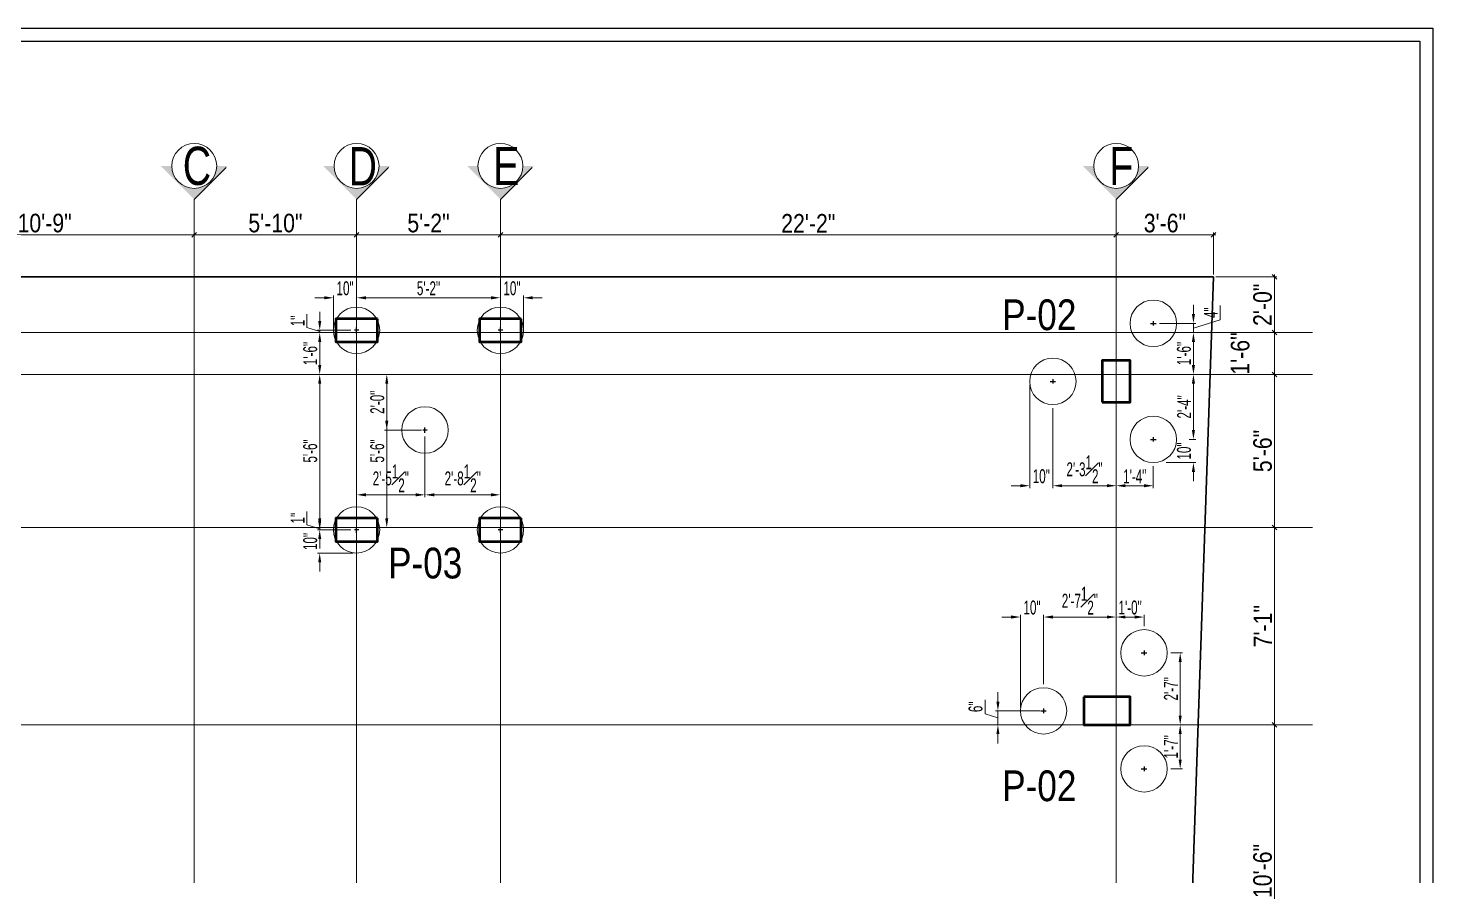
# Model space of a CAD drawing. Extents: x 52891 to 66536, y -48165 to -44533.
# Drawn here: x 59006 to 59611, y -45570 to -45204 of the extents above; entities that cross this region are included whole.
import ezdxf

# ---------------------------------------------------------------- set-up
doc = ezdxf.new("R2010")
doc.units = 0
doc.header["$MEASUREMENT"] = 0
doc.header["$PDMODE"] = 3
doc.layers.get('DEFPOINTS').update_dxf_attribs({"lineweight": 13})
for name, color, linetype, lineweight in [('1-PILE', 173, 'Continuous', 20), ('1-TEXT', 212, 'Continuous', 25), ('COLUMN-1', 1, 'Continuous', 50), ('DIMEN', 8, 'Continuous', 13), ('line', 7, 'Continuous', 15), ('TEXT', 7, 'Continuous', 13), ('TREE', 84, 'Continuous', 13), ('WALL', 7, 'Continuous', 30)]:
    doc.layers.add(name, color=color, linetype=linetype, lineweight=lineweight)
doc.layers.add('Layer1', color=174, linetype='Continuous')
doc.styles.add('Dimtext', font='ARIALN.TTF')
doc.styles.add('NEW', font='swissck.ttf')
doc.styles.add('ROMAN_SIMPLEX', font='swisscl.ttf')
doc.styles.get("Standard").update_dxf_attribs({"font": 'arial.ttf', "width": 0.6, "height": 6})
doc.dimstyles.new('1-4', dxfattribs={"dimtxt": 6, "dimasz": 4, "dimexe": 1, "dimexo": 1.5, "dimgap": 1, "dimtad": 1, "dimdec": 1, "dimzin": 3, "dimdsep": 46, "dimlunit": 4, "dimtxsty": 'Standard', "dimcen": 0.09, "dimdle": 4, "dimclrd": 252, "dimclre": 252, "dimclrt": 7, "dimadec": 0, "dimazin": 0, "dimtfac": 1, "dimtdec": 1, "dimtofl": 0, "dimtmove": 1, "dimatfit": 3, "dimfxl": 2, "dimfrac": 1, "dimtolj": 1, "dimtzin": 0, "dimlwd": 9, "dimlwe": 9, "dimarcsym": 0})
doc.dimstyles.new('Dim4', dxfattribs={"dimtxt": 8, "dimasz": 2, "dimexe": 1, "dimexo": 1, "dimgap": 1, "dimtad": 1, "dimdec": 0, "dimzin": 3, "dimdsep": 46, "dimlunit": 4, "dimtxsty": 'Dimtext', "dimblk": 'OBLIQUE', "dimcen": 2, "dimdle": 1, "dimclrd": 256, "dimclre": 256, "dimclrt": 3, "dimadec": 0, "dimazin": 1, "dimtm": 1e-09, "dimtfac": 1, "dimtdec": 0, "dimtofl": 0, "dimtmove": 2, "dimatfit": 3, "dimldrblk": 'OBLIQUE', "dimfxl": 6, "dimfrac": 2, "dimtolj": 1, "dimtzin": 0, "dimlwd": -1, "dimlwe": -1, "dimarcsym": 0})

# ---------------------------------------------------------------- blocks, each defined once
blk = doc.blocks.new('_Oblique')
at = {"layer": 'WALL', "color": 0, "lineweight": -2}
blk.add_line((-0.5, -0.5), (0.5, 0.5), dxfattribs=at)
blk = doc.blocks.new('*D1320')
at = {"layer": 'DEFPOINTS', "color": 0}
for p in [(59077.22, -45293.32), (58948.22, -45311.42), (59077.22, -45311.42)]:
    blk.add_point(p, dxfattribs=at)
at = {"layer": 'line'}
for p, q in [((58948.22, -45310.42), (58948.22, -45292.32)), ((59077.22, -45310.42), (59077.22, -45292.32)), ((58947.22, -45293.32), (59078.22, -45293.32))]:
    blk.add_line(p, q, dxfattribs=at)
at = {"layer": 'line', "xscale": 2, "yscale": 2, "zscale": 2, "rotation": 180}
blk.add_blockref('_Oblique', (58948.22, -45293.32), dxfattribs=at)
at = {"layer": 'line', "xscale": 2, "yscale": 2, "zscale": 2}
blk.add_blockref('_Oblique', (59077.22, -45293.32), dxfattribs=at)
at = {"layer": 'line', "color": 3, "insert": (59012.72, -45288.24), "char_height": 8, "attachment_point": 5, "style": 'Dimtext'}
blk.add_mtext('\\A1;10\'-9"', dxfattribs=at)
blk = doc.blocks.new('*D1321')
at = {"layer": 'DEFPOINTS', "color": 0}
for p in [(59147.22, -45293.32), (59077.22, -45311.42), (59147.22, -45311.42)]:
    blk.add_point(p, dxfattribs=at)
at = {"layer": 'line'}
for p, q in [((59077.22, -45310.42), (59077.22, -45292.32)), ((59147.22, -45310.42), (59147.22, -45292.32)), ((59076.22, -45293.32), (59148.22, -45293.32))]:
    blk.add_line(p, q, dxfattribs=at)
at = {"layer": 'line', "xscale": 2, "yscale": 2, "zscale": 2, "rotation": 180}
blk.add_blockref('_Oblique', (59077.22, -45293.32), dxfattribs=at)
at = {"layer": 'line', "xscale": 2, "yscale": 2, "zscale": 2}
blk.add_blockref('_Oblique', (59147.22, -45293.32), dxfattribs=at)
at = {"layer": 'line', "color": 3, "insert": (59112.22, -45288.24), "char_height": 8, "attachment_point": 5, "style": 'Dimtext'}
blk.add_mtext('\\A1;5\'-10"', dxfattribs=at)
blk = doc.blocks.new('*D1322')
at = {"layer": 'DEFPOINTS', "color": 0}
for p in [(59209.22, -45293.32), (59147.22, -45311.42), (59209.22, -45311.42)]:
    blk.add_point(p, dxfattribs=at)
at = {"layer": 'line'}
for p, q in [((59147.22, -45310.42), (59147.22, -45292.32)), ((59209.22, -45310.42), (59209.22, -45292.32)), ((59146.22, -45293.32), (59210.22, -45293.32))]:
    blk.add_line(p, q, dxfattribs=at)
at = {"layer": 'line', "xscale": 2, "yscale": 2, "zscale": 2, "rotation": 180}
blk.add_blockref('_Oblique', (59147.22, -45293.32), dxfattribs=at)
at = {"layer": 'line', "xscale": 2, "yscale": 2, "zscale": 2}
blk.add_blockref('_Oblique', (59209.22, -45293.32), dxfattribs=at)
at = {"layer": 'line', "color": 3, "insert": (59178.22, -45288.24), "char_height": 8, "attachment_point": 5, "style": 'Dimtext'}
blk.add_mtext('\\A1;5\'-2"', dxfattribs=at)
blk = doc.blocks.new('*D1323')
at = {"layer": 'DEFPOINTS', "color": 0}
for p in [(59474.72, -45293.32), (59209.22, -45311.42), (59474.72, -45311.42)]:
    blk.add_point(p, dxfattribs=at)
at = {"layer": 'line'}
for p, q in [((59209.22, -45310.42), (59209.22, -45292.32)), ((59474.72, -45310.42), (59474.72, -45292.32)), ((59208.22, -45293.32), (59475.72, -45293.32))]:
    blk.add_line(p, q, dxfattribs=at)
at = {"layer": 'line', "xscale": 2, "yscale": 2, "zscale": 2, "rotation": 180}
blk.add_blockref('_Oblique', (59209.22, -45293.32), dxfattribs=at)
at = {"layer": 'line', "xscale": 2, "yscale": 2, "zscale": 2}
blk.add_blockref('_Oblique', (59474.72, -45293.32), dxfattribs=at)
at = {"layer": 'line', "color": 3, "insert": (59341.97, -45288.3), "char_height": 8, "attachment_point": 5, "style": 'Dimtext'}
blk.add_mtext('\\A1;22\'-2"', dxfattribs=at)
blk = doc.blocks.new('*D1324')
at = {"layer": 'DEFPOINTS', "color": 0}
for p in [(59516.72, -45293.32), (59474.72, -45311.42), (59516.72, -45311.42)]:
    blk.add_point(p, dxfattribs=at)
at = {"layer": 'line'}
for p, q in [((59474.72, -45310.42), (59474.72, -45292.32)), ((59516.72, -45310.42), (59516.72, -45292.32)), ((59473.72, -45293.32), (59517.72, -45293.32))]:
    blk.add_line(p, q, dxfattribs=at)
at = {"layer": 'line', "xscale": 2, "yscale": 2, "zscale": 2, "rotation": 180}
blk.add_blockref('_Oblique', (59474.72, -45293.32), dxfattribs=at)
at = {"layer": 'line', "xscale": 2, "yscale": 2, "zscale": 2}
blk.add_blockref('_Oblique', (59516.72, -45293.32), dxfattribs=at)
at = {"layer": 'line', "color": 3, "insert": (59495.72, -45288.24), "char_height": 8, "attachment_point": 5, "style": 'Dimtext'}
blk.add_mtext('\\A1;3\'-6"', dxfattribs=at)
blk = doc.blocks.new('*D1383')
at = {"layer": 'DEFPOINTS', "color": 0}
for p in [(59146.25, -45334.42), (59131.31, -45335.42), (59138.22, -45335.42)]:
    blk.add_point(p, dxfattribs=at)
at = {"layer": 'line', "color": 252, "linetype": 'Continuous', "lineweight": 9}
for p, q in [((59125.8, -45333.27), (59125.8, -45327.47)), ((59131.31, -45330.42), (59131.31, -45326.42)), ((59131.31, -45334.92), (59125.8, -45333.27)), ((59144.75, -45334.42), (59130.31, -45334.42)), ((59131.31, -45334.42), (59131.31, -45335.42)), ((59136.72, -45335.42), (59130.31, -45335.42)), ((59131.31, -45339.42), (59131.31, -45343.42))]:
    blk.add_line(p, q, dxfattribs=at)
at = {"layer": 'line', "color": 252}
for points in [[(59130.65, -45330.42), (59131.98, -45330.42), (59131.31, -45334.42)], [(59130.65, -45339.42), (59131.98, -45339.42), (59131.31, -45335.42)]]:
    blk.add_solid(points, dxfattribs=at)
at = {"layer": 'line', "color": 7, "insert": (59121.79, -45330.37), "char_height": 6, "attachment_point": 5, "rotation": 90}
blk.add_mtext('\\A1;1"', dxfattribs=at)
blk = doc.blocks.new('*D1384')
at = {"layer": 'DEFPOINTS', "color": 0}
for p in [(59138.22, -45335.42), (59131.31, -45353.42), (59147.22, -45353.42)]:
    blk.add_point(p, dxfattribs=at)
at = {"layer": 'line', "color": 252, "linetype": 'Continuous', "lineweight": 9}
for p, q in [((59136.72, -45335.42), (59130.31, -45335.42)), ((59131.31, -45339.42), (59131.31, -45349.42)), ((59145.72, -45353.42), (59130.31, -45353.42))]:
    blk.add_line(p, q, dxfattribs=at)
at = {"layer": 'line', "color": 252}
for points in [[(59130.65, -45339.42), (59131.98, -45339.42), (59131.31, -45335.42)], [(59130.65, -45349.42), (59131.98, -45349.42), (59131.31, -45353.42)]]:
    blk.add_solid(points, dxfattribs=at)
at = {"layer": 'line', "color": 7, "insert": (59127.25, -45344.42), "char_height": 6, "attachment_point": 5, "rotation": 90}
blk.add_mtext('\\A1;1\'-6"', dxfattribs=at)
blk = doc.blocks.new('*D1385')
at = {"layer": 'DEFPOINTS', "color": 0}
for p in [(59147.22, -45353.42), (59131.31, -45419.42), (59138.22, -45419.42)]:
    blk.add_point(p, dxfattribs=at)
at = {"layer": 'line', "color": 252, "linetype": 'Continuous', "lineweight": 9}
for p, q in [((59145.72, -45353.42), (59130.31, -45353.42)), ((59131.31, -45357.42), (59131.31, -45415.42)), ((59136.72, -45419.42), (59130.31, -45419.42))]:
    blk.add_line(p, q, dxfattribs=at)
at = {"layer": 'line', "color": 252}
for points in [[(59130.65, -45357.42), (59131.98, -45357.42), (59131.31, -45353.42)], [(59130.65, -45415.42), (59131.98, -45415.42), (59131.31, -45419.42)]]:
    blk.add_solid(points, dxfattribs=at)
at = {"layer": 'line', "color": 7, "insert": (59127.25, -45386.42), "char_height": 6, "attachment_point": 5, "rotation": 90}
blk.add_mtext('\\A1;5\'-6"', dxfattribs=at)
blk = doc.blocks.new('*D1386')
at = {"layer": 'DEFPOINTS', "color": 0}
for p in [(59138.22, -45419.42), (59131.31, -45420.42), (59146.25, -45420.42)]:
    blk.add_point(p, dxfattribs=at)
at = {"layer": 'line', "color": 252, "linetype": 'Continuous', "lineweight": 9}
for p, q in [((59125.8, -45418.27), (59125.8, -45412.47)), ((59131.31, -45415.42), (59131.31, -45411.42)), ((59131.31, -45419.92), (59125.8, -45418.27)), ((59136.72, -45419.42), (59130.31, -45419.42)), ((59131.31, -45419.42), (59131.31, -45420.42)), ((59144.75, -45420.42), (59130.31, -45420.42)), ((59131.31, -45424.42), (59131.31, -45428.42))]:
    blk.add_line(p, q, dxfattribs=at)
at = {"layer": 'line', "color": 252}
for points in [[(59130.65, -45415.42), (59131.98, -45415.42), (59131.31, -45419.42)], [(59130.65, -45424.42), (59131.98, -45424.42), (59131.31, -45420.42)]]:
    blk.add_solid(points, dxfattribs=at)
at = {"layer": 'line', "color": 7, "insert": (59121.79, -45415.37), "char_height": 6, "attachment_point": 5, "rotation": 90}
blk.add_mtext('\\A1;1"', dxfattribs=at)
blk = doc.blocks.new('*D1387')
at = {"layer": 'DEFPOINTS', "color": 0}
for p in [(59146.25, -45420.42), (59131.31, -45430.42), (59147.22, -45430.42)]:
    blk.add_point(p, dxfattribs=at)
at = {"layer": 'line', "color": 252, "linetype": 'Continuous', "lineweight": 9}
for p, q in [((59131.31, -45416.42), (59131.31, -45412.42)), ((59144.75, -45420.42), (59130.31, -45420.42)), ((59145.72, -45430.42), (59130.31, -45430.42)), ((59131.31, -45434.42), (59131.31, -45438.42))]:
    blk.add_line(p, q, dxfattribs=at)
at = {"layer": 'line', "color": 252}
for points in [[(59130.65, -45416.42), (59131.98, -45416.42), (59131.31, -45420.42)], [(59130.65, -45434.42), (59131.98, -45434.42), (59131.31, -45430.42)]]:
    blk.add_solid(points, dxfattribs=at)
at = {"layer": 'line', "color": 7, "insert": (59127.25, -45425.42), "char_height": 6, "attachment_point": 5, "rotation": 90}
blk.add_mtext('\\A1;10"', dxfattribs=at)
blk = doc.blocks.new('*D1388')
at = {"layer": 'DEFPOINTS', "color": 0}
for p in [(59209.22, -45320.4), (59147.22, -45324.42), (59209.22, -45324.42)]:
    blk.add_point(p, dxfattribs=at)
at = {"layer": 'line', "color": 252, "linetype": 'Continuous', "lineweight": 9}
for p, q in [((59147.22, -45322.92), (59147.22, -45319.4)), ((59151.22, -45320.4), (59205.22, -45320.4)), ((59209.22, -45322.92), (59209.22, -45319.4))]:
    blk.add_line(p, q, dxfattribs=at)
at = {"layer": 'line', "color": 252}
for points in [[(59151.22, -45319.73), (59151.22, -45321.07), (59147.22, -45320.4)], [(59205.22, -45319.73), (59205.22, -45321.07), (59209.22, -45320.4)]]:
    blk.add_solid(points, dxfattribs=at)
at = {"layer": 'line', "color": 7, "insert": (59178.22, -45316.34), "char_height": 6, "attachment_point": 5}
blk.add_mtext('\\A1;5\'-2"', dxfattribs=at)
blk = doc.blocks.new('*D1389')
at = {"layer": 'DEFPOINTS', "color": 0}
for p in [(59219.17, -45320.4), (59209.22, -45324.42), (59219.17, -45335.42)]:
    blk.add_point(p, dxfattribs=at)
at = {"layer": 'line', "color": 252, "linetype": 'Continuous', "lineweight": 9}
for p, q in [((59205.22, -45320.4), (59201.22, -45320.4)), ((59209.22, -45322.92), (59209.22, -45319.4)), ((59219.17, -45333.92), (59219.17, -45319.4)), ((59223.17, -45320.4), (59227.17, -45320.4))]:
    blk.add_line(p, q, dxfattribs=at)
at = {"layer": 'line', "color": 252}
for points in [[(59205.22, -45319.73), (59205.22, -45321.07), (59209.22, -45320.4)], [(59223.17, -45319.73), (59223.17, -45321.07), (59219.17, -45320.4)]]:
    blk.add_solid(points, dxfattribs=at)
at = {"layer": 'line', "color": 7, "insert": (59214.2, -45316.34), "char_height": 6, "attachment_point": 5}
blk.add_mtext('\\A1;10"', dxfattribs=at)
blk = doc.blocks.new('*D1390')
at = {"layer": 'DEFPOINTS', "color": 0}
for p in [(59147.22, -45320.4), (59137.27, -45335.42), (59147.22, -45335.65)]:
    blk.add_point(p, dxfattribs=at)
at = {"layer": 'line', "color": 252, "linetype": 'Continuous', "lineweight": 9}
for p, q in [((59133.27, -45320.4), (59129.27, -45320.4)), ((59137.27, -45333.92), (59137.27, -45319.4)), ((59147.22, -45334.15), (59147.22, -45319.4)), ((59151.22, -45320.4), (59155.22, -45320.4))]:
    blk.add_line(p, q, dxfattribs=at)
at = {"layer": 'line', "color": 252}
for points in [[(59133.27, -45319.73), (59133.27, -45321.07), (59137.27, -45320.4)], [(59151.22, -45319.73), (59151.22, -45321.07), (59147.22, -45320.4)]]:
    blk.add_solid(points, dxfattribs=at)
at = {"layer": 'line', "color": 7, "insert": (59142.25, -45316.34), "char_height": 6, "attachment_point": 5}
blk.add_mtext('\\A1;10"', dxfattribs=at)
blk = doc.blocks.new('*D1391')
at = {"layer": 'DEFPOINTS', "color": 0}
for p in [(59160.23, -45353.42), (59176.71, -45353.42), (59176.71, -45377.42)]:
    blk.add_point(p, dxfattribs=at)
at = {"layer": 'line', "color": 252, "linetype": 'Continuous', "lineweight": 9}
for p, q in [((59175.21, -45353.42), (59159.23, -45353.42)), ((59160.23, -45373.42), (59160.23, -45357.42)), ((59175.21, -45377.42), (59159.23, -45377.42))]:
    blk.add_line(p, q, dxfattribs=at)
at = {"layer": 'line', "color": 252}
for points in [[(59159.56, -45357.42), (59160.89, -45357.42), (59160.23, -45353.42)], [(59159.56, -45373.42), (59160.89, -45373.42), (59160.23, -45377.42)]]:
    blk.add_solid(points, dxfattribs=at)
at = {"layer": 'line', "color": 7, "insert": (59156.16, -45365.42), "char_height": 6, "attachment_point": 5, "rotation": 90}
blk.add_mtext('\\A1;2\'-0"', dxfattribs=at)
blk = doc.blocks.new('*D1392')
at = {"layer": 'DEFPOINTS', "color": 0}
for p in [(59176.71, -45353.42), (59160.23, -45419.42), (59160.23, -45419.42)]:
    blk.add_point(p, dxfattribs=at)
at = {"layer": 'line', "color": 252, "linetype": 'Continuous', "lineweight": 9}
for p, q in [((59175.21, -45353.42), (59159.23, -45353.42)), ((59160.23, -45357.42), (59160.23, -45415.42)), ((59158.73, -45419.42), (59159.23, -45419.42))]:
    blk.add_line(p, q, dxfattribs=at)
at = {"layer": 'line', "color": 252}
for points in [[(59159.56, -45357.42), (59160.89, -45357.42), (59160.23, -45353.42)], [(59159.56, -45415.42), (59160.89, -45415.42), (59160.23, -45419.42)]]:
    blk.add_solid(points, dxfattribs=at)
at = {"layer": 'line', "color": 7, "insert": (59156.16, -45386.42), "char_height": 6, "attachment_point": 5, "rotation": 90}
blk.add_mtext('\\A1;5\'-6"', dxfattribs=at)
blk = doc.blocks.new('*D1393')
at = {"layer": 'DEFPOINTS', "color": 0}
for p in [(59176.71, -45378.62), (59147.22, -45395.33), (59176.71, -45405.31)]:
    blk.add_point(p, dxfattribs=at)
at = {"layer": 'line', "color": 252, "linetype": 'Continuous', "lineweight": 9}
for p, q in [((59176.71, -45380.12), (59176.71, -45406.31)), ((59147.22, -45396.83), (59147.22, -45406.31)), ((59151.22, -45405.31), (59172.71, -45405.31))]:
    blk.add_line(p, q, dxfattribs=at)
at = {"layer": 'line', "color": 252}
for points in [[(59151.22, -45404.64), (59151.22, -45405.98), (59147.22, -45405.31)], [(59172.71, -45404.64), (59172.71, -45405.98), (59176.71, -45405.31)]]:
    blk.add_solid(points, dxfattribs=at)
at = {"layer": 'line', "color": 7, "insert": (59161.97, -45398.24), "char_height": 6, "attachment_point": 5}
blk.add_mtext('\\A1;2\'-5{\\H1.000000x;\\S1#2;}"', dxfattribs=at)
blk = doc.blocks.new('*D1394')
at = {"layer": 'DEFPOINTS', "color": 0}
for p in [(59176.71, -45378.62), (59209.22, -45405.31), (59209.22, -45405.31)]:
    blk.add_point(p, dxfattribs=at)
at = {"layer": 'line', "color": 252, "linetype": 'Continuous', "lineweight": 9}
for p, q in [((59176.71, -45380.12), (59176.71, -45406.31)), ((59180.71, -45405.31), (59205.22, -45405.31)), ((59209.22, -45403.81), (59209.22, -45404.31))]:
    blk.add_line(p, q, dxfattribs=at)
at = {"layer": 'line', "color": 252}
for points in [[(59180.71, -45404.64), (59180.71, -45405.98), (59176.71, -45405.31)], [(59205.22, -45404.64), (59205.22, -45405.98), (59209.22, -45405.31)]]:
    blk.add_solid(points, dxfattribs=at)
at = {"layer": 'line', "color": 7, "insert": (59192.97, -45398.24), "char_height": 6, "attachment_point": 5}
blk.add_mtext('\\A1;2\'-8{\\H1.000000x;\\S1#2;}"', dxfattribs=at)
blk = doc.blocks.new('*D1404')
at = {"layer": 'DEFPOINTS', "color": 0}
for p in [(59474.72, -45457.98), (59474.72, -45463.42), (59486.72, -45463.42)]:
    blk.add_point(p, dxfattribs=at)
at = {"layer": 'line', "color": 252, "linetype": 'Continuous', "lineweight": 9}
for p, q in [((59474.72, -45461.92), (59474.72, -45456.98)), ((59482.72, -45457.98), (59478.72, -45457.98)), ((59486.72, -45461.92), (59486.72, -45456.98))]:
    blk.add_line(p, q, dxfattribs=at)
at = {"layer": 'line', "color": 252}
for points in [[(59478.72, -45457.31), (59478.72, -45458.65), (59474.72, -45457.98)], [(59482.72, -45457.31), (59482.72, -45458.65), (59486.72, -45457.98)]]:
    blk.add_solid(points, dxfattribs=at)
at = {"layer": 'line', "color": 7, "insert": (59480.72, -45453.92), "char_height": 6, "attachment_point": 5}
blk.add_mtext('\\A1;1\'-0"', dxfattribs=at)
blk = doc.blocks.new('*D1405')
at = {"layer": 'DEFPOINTS', "color": 0}
for p in [(59443.42, -45457.98), (59474.72, -45463.42), (59443.42, -45488.42)]:
    blk.add_point(p, dxfattribs=at)
at = {"layer": 'line', "color": 252, "linetype": 'Continuous', "lineweight": 9}
for p, q in [((59443.42, -45486.92), (59443.42, -45456.98)), ((59470.72, -45457.98), (59447.42, -45457.98)), ((59474.72, -45461.92), (59474.72, -45456.98))]:
    blk.add_line(p, q, dxfattribs=at)
at = {"layer": 'line', "color": 252}
for points in [[(59447.42, -45457.31), (59447.42, -45458.65), (59443.42, -45457.98)], [(59470.72, -45457.31), (59470.72, -45458.65), (59474.72, -45457.98)]]:
    blk.add_solid(points, dxfattribs=at)
at = {"layer": 'line', "color": 7, "insert": (59459.07, -45450.96), "char_height": 6, "attachment_point": 5}
blk.add_mtext('\\A1;2\'-7{\\H1.000000x;\\S1#2;}"', dxfattribs=at)
blk = doc.blocks.new('*D1406')
at = {"layer": 'DEFPOINTS', "color": 0}
for p in [(59433.42, -45457.98), (59443.42, -45488.42), (59433.42, -45498.42)]:
    blk.add_point(p, dxfattribs=at)
at = {"layer": 'line', "color": 252, "linetype": 'Continuous', "lineweight": 9}
for p, q in [((59429.42, -45457.98), (59425.42, -45457.98)), ((59433.42, -45496.92), (59433.42, -45456.98)), ((59443.42, -45486.92), (59443.42, -45456.98)), ((59447.42, -45457.98), (59451.42, -45457.98))]:
    blk.add_line(p, q, dxfattribs=at)
at = {"layer": 'line', "color": 252}
for points in [[(59429.42, -45457.31), (59429.42, -45458.65), (59433.42, -45457.98)], [(59447.42, -45457.31), (59447.42, -45458.65), (59443.42, -45457.98)]]:
    blk.add_solid(points, dxfattribs=at)
at = {"layer": 'line', "color": 7, "insert": (59438.42, -45453.92), "char_height": 6, "attachment_point": 5}
blk.add_mtext('\\A1;10"', dxfattribs=at)
blk = doc.blocks.new('*D1407')
at = {"layer": 'DEFPOINTS', "color": 0}
for p in [(59496.72, -45473.42), (59496.72, -45504.42), (59502.31, -45504.42)]:
    blk.add_point(p, dxfattribs=at)
at = {"layer": 'line', "color": 252, "linetype": 'Continuous', "lineweight": 9}
for p, q in [((59498.22, -45473.42), (59503.31, -45473.42)), ((59502.31, -45477.42), (59502.31, -45500.42)), ((59498.22, -45504.42), (59503.31, -45504.42))]:
    blk.add_line(p, q, dxfattribs=at)
at = {"layer": 'line', "color": 252}
for points in [[(59501.64, -45477.42), (59502.98, -45477.42), (59502.31, -45473.42)], [(59501.64, -45500.42), (59502.98, -45500.42), (59502.31, -45504.42)]]:
    blk.add_solid(points, dxfattribs=at)
at = {"layer": 'line', "color": 7, "insert": (59498.3, -45488.92), "char_height": 6, "attachment_point": 5, "rotation": 90}
blk.add_mtext('\\A1;2\'-7"', dxfattribs=at)
blk = doc.blocks.new('*D1408')
at = {"layer": 'DEFPOINTS', "color": 0}
for p in [(59496.72, -45504.42), (59496.72, -45523.42), (59502.31, -45523.42)]:
    blk.add_point(p, dxfattribs=at)
at = {"layer": 'line', "color": 252, "linetype": 'Continuous', "lineweight": 9}
for p, q in [((59498.22, -45504.42), (59503.31, -45504.42)), ((59502.31, -45508.42), (59502.31, -45519.42)), ((59498.22, -45523.42), (59503.31, -45523.42))]:
    blk.add_line(p, q, dxfattribs=at)
at = {"layer": 'line', "color": 252}
for points in [[(59501.64, -45508.42), (59502.98, -45508.42), (59502.31, -45504.42)], [(59501.64, -45519.42), (59502.98, -45519.42), (59502.31, -45523.42)]]:
    blk.add_solid(points, dxfattribs=at)
at = {"layer": 'line', "color": 7, "insert": (59498.3, -45513.92), "char_height": 6, "attachment_point": 5, "rotation": 90}
blk.add_mtext('\\A1;1\'-7"', dxfattribs=at)
blk = doc.blocks.new('*D1409')
at = {"layer": 'DEFPOINTS', "color": 0}
for p in [(59423.73, -45498.42), (59443.39, -45498.42), (59443.77, -45504.42)]:
    blk.add_point(p, dxfattribs=at)
at = {"layer": 'line', "color": 252, "linetype": 'Continuous', "lineweight": 9}
for p, q in [((59423.73, -45494.42), (59423.73, -45490.42)), ((59418.17, -45499.75), (59418.17, -45493.6)), ((59441.89, -45498.42), (59422.73, -45498.42)), ((59423.73, -45504.42), (59423.73, -45498.42)), ((59423.73, -45501.42), (59418.17, -45499.75)), ((59442.27, -45504.42), (59422.73, -45504.42)), ((59423.73, -45508.42), (59423.73, -45512.42))]:
    blk.add_line(p, q, dxfattribs=at)
at = {"layer": 'line', "color": 252}
for points in [[(59423.06, -45494.42), (59424.4, -45494.42), (59423.73, -45498.42)], [(59423.06, -45508.42), (59424.4, -45508.42), (59423.73, -45504.42)]]:
    blk.add_solid(points, dxfattribs=at)
at = {"layer": 'line', "color": 7, "insert": (59414.1, -45496.67), "char_height": 6, "attachment_point": 5, "rotation": 90}
blk.add_mtext('\\A1;6"', dxfattribs=at)
blk = doc.blocks.new('*D1410')
at = {"layer": 'DEFPOINTS', "color": 0}
for p in [(59491.89, -45331.42), (59504.7, -45335.42), (59508.02, -45335.42)]:
    blk.add_point(p, dxfattribs=at)
at = {"layer": 'line', "color": 252, "linetype": 'Continuous', "lineweight": 9}
for p, q in [((59508.02, -45327.42), (59508.02, -45323.42)), ((59519.52, -45329.97), (59519.52, -45323.69)), ((59493.39, -45331.42), (59509.02, -45331.42)), ((59508.02, -45333.42), (59519.52, -45329.97)), ((59508.02, -45331.42), (59508.02, -45335.42)), ((59506.2, -45335.42), (59509.02, -45335.42)), ((59508.02, -45339.42), (59508.02, -45343.42))]:
    blk.add_line(p, q, dxfattribs=at)
at = {"layer": 'line', "color": 252}
for points in [[(59507.35, -45327.42), (59508.69, -45327.42), (59508.02, -45331.42)], [(59507.35, -45339.42), (59508.69, -45339.42), (59508.02, -45335.42)]]:
    blk.add_solid(points, dxfattribs=at)
at = {"layer": 'line', "color": 7, "insert": (59515.52, -45326.83), "char_height": 6, "attachment_point": 5, "rotation": 90}
blk.add_mtext('\\A1;4"', dxfattribs=at)
blk = doc.blocks.new('*D1411')
at = {"layer": 'DEFPOINTS', "color": 0}
for p in [(59504.7, -45335.42), (59508.02, -45353.42), (59508.02, -45353.42)]:
    blk.add_point(p, dxfattribs=at)
at = {"layer": 'line', "color": 252, "linetype": 'Continuous', "lineweight": 9}
for p, q in [((59506.2, -45335.42), (59509.02, -45335.42)), ((59508.02, -45339.42), (59508.02, -45349.42)), ((59506.52, -45353.42), (59507.02, -45353.42))]:
    blk.add_line(p, q, dxfattribs=at)
at = {"layer": 'line', "color": 252}
for points in [[(59507.35, -45339.42), (59508.69, -45339.42), (59508.02, -45335.42)], [(59507.35, -45349.42), (59508.69, -45349.42), (59508.02, -45353.42)]]:
    blk.add_solid(points, dxfattribs=at)
at = {"layer": 'line', "color": 7, "insert": (59503.96, -45344.42), "char_height": 6, "attachment_point": 5, "rotation": 90}
blk.add_mtext('\\A1;1\'-6"', dxfattribs=at)
blk = doc.blocks.new('*D1412')
at = {"layer": 'DEFPOINTS', "color": 0}
for p in [(59508.02, -45353.42), (59504.7, -45381.42), (59508.02, -45381.42)]:
    blk.add_point(p, dxfattribs=at)
at = {"layer": 'line', "color": 252, "linetype": 'Continuous', "lineweight": 9}
for p, q in [((59506.52, -45353.42), (59507.02, -45353.42)), ((59508.02, -45357.42), (59508.02, -45377.42)), ((59506.2, -45381.42), (59509.02, -45381.42))]:
    blk.add_line(p, q, dxfattribs=at)
at = {"layer": 'line', "color": 252}
for points in [[(59507.35, -45357.42), (59508.69, -45357.42), (59508.02, -45353.42)], [(59507.35, -45377.42), (59508.69, -45377.42), (59508.02, -45381.42)]]:
    blk.add_solid(points, dxfattribs=at)
at = {"layer": 'line', "color": 7, "insert": (59504.01, -45367.42), "char_height": 6, "attachment_point": 5, "rotation": 90}
blk.add_mtext('\\A1;2\'-4"', dxfattribs=at)
blk = doc.blocks.new('*D1413')
at = {"layer": 'DEFPOINTS', "color": 0}
for p in [(59504.7, -45381.42), (59494.7, -45391.42), (59508.02, -45391.42)]:
    blk.add_point(p, dxfattribs=at)
at = {"layer": 'line', "color": 252, "linetype": 'Continuous', "lineweight": 9}
for p, q in [((59508.02, -45377.42), (59508.02, -45373.42)), ((59506.2, -45381.42), (59509.02, -45381.42)), ((59496.2, -45391.42), (59509.02, -45391.42)), ((59508.02, -45395.42), (59508.02, -45399.42))]:
    blk.add_line(p, q, dxfattribs=at)
at = {"layer": 'line', "color": 252}
for points in [[(59507.35, -45377.42), (59508.69, -45377.42), (59508.02, -45381.42)], [(59507.35, -45395.42), (59508.69, -45395.42), (59508.02, -45391.42)]]:
    blk.add_solid(points, dxfattribs=at)
at = {"layer": 'line', "color": 7, "insert": (59503.96, -45386.42), "char_height": 6, "attachment_point": 5, "rotation": 90}
blk.add_mtext('\\A1;10"', dxfattribs=at)
blk = doc.blocks.new('*D1414')
at = {"layer": 'DEFPOINTS', "color": 0}
for p in [(59474.72, -45391.42), (59490.72, -45391.42), (59474.72, -45401.39)]:
    blk.add_point(p, dxfattribs=at)
at = {"layer": 'line', "color": 252, "linetype": 'Continuous', "lineweight": 9}
for p, q in [((59474.72, -45392.92), (59474.72, -45402.39)), ((59490.72, -45392.92), (59490.72, -45402.39)), ((59486.72, -45401.39), (59478.72, -45401.39))]:
    blk.add_line(p, q, dxfattribs=at)
at = {"layer": 'line', "color": 252}
for points in [[(59478.72, -45400.72), (59478.72, -45402.05), (59474.72, -45401.39)], [(59486.72, -45400.72), (59486.72, -45402.05), (59490.72, -45401.39)]]:
    blk.add_solid(points, dxfattribs=at)
at = {"layer": 'line', "color": 7, "insert": (59482.72, -45397.37), "char_height": 6, "attachment_point": 5}
blk.add_mtext('\\A1;1\'-4"', dxfattribs=at)
blk = doc.blocks.new('*D1415')
at = {"layer": 'DEFPOINTS', "color": 0}
for p in [(59447.42, -45366.42), (59474.72, -45391.42), (59447.42, -45401.39)]:
    blk.add_point(p, dxfattribs=at)
at = {"layer": 'line', "color": 252, "linetype": 'Continuous', "lineweight": 9}
for p, q in [((59447.42, -45367.92), (59447.42, -45402.39)), ((59474.72, -45392.92), (59474.72, -45402.39)), ((59470.72, -45401.39), (59451.42, -45401.39))]:
    blk.add_line(p, q, dxfattribs=at)
at = {"layer": 'line', "color": 252}
for points in [[(59451.42, -45400.72), (59451.42, -45402.05), (59447.42, -45401.39)], [(59470.72, -45400.72), (59470.72, -45402.05), (59474.72, -45401.39)]]:
    blk.add_solid(points, dxfattribs=at)
at = {"layer": 'line', "color": 7, "insert": (59461.07, -45394.31), "char_height": 6, "attachment_point": 5}
blk.add_mtext('\\A1;2\'-3{\\H1.000000x;\\S1#2;}"', dxfattribs=at)
blk = doc.blocks.new('*D1416')
at = {"layer": 'DEFPOINTS', "color": 0}
for p in [(59437.42, -45356.42), (59447.42, -45366.42), (59437.42, -45401.39)]:
    blk.add_point(p, dxfattribs=at)
at = {"layer": 'line', "color": 252, "linetype": 'Continuous', "lineweight": 9}
for p, q in [((59437.42, -45357.92), (59437.42, -45402.39)), ((59447.42, -45367.92), (59447.42, -45402.39)), ((59433.42, -45401.39), (59429.42, -45401.39)), ((59451.42, -45401.39), (59455.42, -45401.39))]:
    blk.add_line(p, q, dxfattribs=at)
at = {"layer": 'line', "color": 252}
for points in [[(59433.42, -45400.72), (59433.42, -45402.05), (59437.42, -45401.39)], [(59451.42, -45400.72), (59451.42, -45402.05), (59447.42, -45401.39)]]:
    blk.add_solid(points, dxfattribs=at)
at = {"layer": 'line', "color": 7, "insert": (59442.42, -45397.32), "char_height": 6, "attachment_point": 5}
blk.add_mtext('\\A1;10"', dxfattribs=at)
blk = doc.blocks.new('*D1424')
at = {"layer": 'DEFPOINTS', "color": 0}
for p in [(59516.72, -45311.42), (59516.72, -45335.42), (59542.94, -45335.42)]:
    blk.add_point(p, dxfattribs=at)
at = {"layer": 'line'}
for p, q in [((59542.94, -45310.42), (59542.94, -45336.42)), ((59517.72, -45311.42), (59543.94, -45311.42)), ((59517.72, -45335.42), (59543.94, -45335.42))]:
    blk.add_line(p, q, dxfattribs=at)
at = {"layer": 'line', "xscale": 2, "yscale": 2, "zscale": 2}
for p, rotation in [((59542.94, -45311.42), 90), ((59542.94, -45335.42), 270)]:
    blk.add_blockref('_Oblique', p, dxfattribs=dict(at, rotation=rotation))
at = {"layer": 'line', "color": 3, "insert": (59537.86, -45323.42), "char_height": 8, "attachment_point": 5, "rotation": 90, "style": 'Dimtext'}
blk.add_mtext('\\A1;2\'-0"', dxfattribs=at)
blk = doc.blocks.new('*D1425')
at = {"layer": 'DEFPOINTS', "color": 0}
for p in [(59516.72, -45335.42), (59542.94, -45353.42), (59542.94, -45353.42)]:
    blk.add_point(p, dxfattribs=at)
at = {"layer": 'line'}
for p, q in [((59542.94, -45334.42), (59542.94, -45354.42)), ((59517.72, -45335.42), (59543.94, -45335.42))]:
    blk.add_line(p, q, dxfattribs=at)
at = {"layer": 'line', "xscale": 2, "yscale": 2, "zscale": 2}
for p, rotation in [((59542.94, -45335.42), 90), ((59542.94, -45353.42), 270)]:
    blk.add_blockref('_Oblique', p, dxfattribs=dict(at, rotation=rotation))
at = {"layer": 'line', "color": 3, "insert": (59528.19, -45344.42), "char_height": 8, "attachment_point": 5, "rotation": 90, "style": 'Dimtext'}
blk.add_mtext('\\A1;1\'-6"', dxfattribs=at)
blk = doc.blocks.new('*D1426')
at = {"layer": 'DEFPOINTS', "color": 0}
for p in [(59542.94, -45353.42), (59542.94, -45419.42), (59542.94, -45419.42)]:
    blk.add_point(p, dxfattribs=at)
at = {"layer": 'line'}
blk.add_line((59542.94, -45352.42), (59542.94, -45420.42), dxfattribs=at)
at = {"layer": 'line', "xscale": 2, "yscale": 2, "zscale": 2}
for p, rotation in [((59542.94, -45353.42), 90), ((59542.94, -45419.42), 270)]:
    blk.add_blockref('_Oblique', p, dxfattribs=dict(at, rotation=rotation))
at = {"layer": 'line', "color": 3, "insert": (59537.86, -45386.42), "char_height": 8, "attachment_point": 5, "rotation": 90, "style": 'Dimtext'}
blk.add_mtext('\\A1;5\'-6"', dxfattribs=at)
blk = doc.blocks.new('*D1427')
at = {"layer": 'DEFPOINTS', "color": 0}
for p in [(59542.94, -45419.42), (59542.94, -45504.42), (59542.94, -45504.42)]:
    blk.add_point(p, dxfattribs=at)
at = {"layer": 'line'}
blk.add_line((59542.94, -45418.42), (59542.94, -45505.42), dxfattribs=at)
at = {"layer": 'line', "xscale": 2, "yscale": 2, "zscale": 2}
for p, rotation in [((59542.94, -45419.42), 90), ((59542.94, -45504.42), 270)]:
    blk.add_blockref('_Oblique', p, dxfattribs=dict(at, rotation=rotation))
at = {"layer": 'line', "color": 3, "insert": (59537.93, -45461.92), "char_height": 8, "attachment_point": 5, "rotation": 90, "style": 'Dimtext'}
blk.add_mtext('\\A1;7\'-1"', dxfattribs=at)
blk = doc.blocks.new('*D1428')
at = {"layer": 'DEFPOINTS', "color": 0}
for p in [(59542.94, -45504.42), (59542.94, -45630.42), (59542.94, -45630.42)]:
    blk.add_point(p, dxfattribs=at)
at = {"layer": 'line'}
blk.add_line((59542.94, -45503.42), (59542.94, -45631.42), dxfattribs=at)
at = {"layer": 'line', "xscale": 2, "yscale": 2, "zscale": 2}
for p, rotation in [((59542.94, -45504.42), 90), ((59542.94, -45630.42), 270)]:
    blk.add_blockref('_Oblique', p, dxfattribs=dict(at, rotation=rotation))
at = {"layer": 'line', "color": 3, "insert": (59537.86, -45567.42), "char_height": 8, "attachment_point": 5, "rotation": 90, "style": 'Dimtext'}
blk.add_mtext('\\A1;10\'-6"', dxfattribs=at)
blk = doc.blocks.new('L')
at = {"layer": 'Layer1', "color": 4}
blk.add_lwpolyline([(-781.98, 548.61), (4.12, 548.61), (4.12, -4.12), (-781.98, -4.12)], close=True, dxfattribs=at)
at = {"layer": 'Layer1', "color": 1}
blk.add_lwpolyline([(-777.86, 544.49), (0, 544.49), (0, 0), (-777.86, 0)], close=True, dxfattribs=at)

msp = doc.modelspace()

# ---------------------------------------------------------------- hatches: boundary and pattern name
at = {"layer": 'line', "linetype": 'Continuous', "ltscale": 10}
h = msp.add_hatch(color=7, dxfattribs=at)
h.paths.add_polyline_path([(59077.22, -45278), (59077.22, -45273.25, 0.414214), (59086.9, -45263.58), (59091.65, -45263.58)])
h.paths.add_polyline_path([(59077.22, -45278), (59062.8, -45263.58), (59067.55, -45263.58, 0.414214), (59077.22, -45273.25)])
h = msp.add_hatch(color=7, dxfattribs=at)
h.paths.add_polyline_path([(59147.22, -45278), (59147.22, -45273.25, 0.414214), (59156.9, -45263.58), (59161.65, -45263.58)])
h.paths.add_polyline_path([(59147.22, -45278), (59132.8, -45263.58), (59137.55, -45263.58, 0.414214), (59147.22, -45273.25)])
h = msp.add_hatch(color=7, dxfattribs=at)
h.paths.add_polyline_path([(59209.22, -45278), (59209.22, -45273.25, 0.414214), (59218.9, -45263.58), (59223.65, -45263.58)])
h.paths.add_polyline_path([(59209.22, -45278), (59194.8, -45263.58), (59199.55, -45263.58, 0.414214), (59209.22, -45273.25)])
h = msp.add_hatch(color=7, dxfattribs=at)
h.paths.add_polyline_path([(59474.72, -45278), (59474.72, -45273.25, 0.414214), (59484.4, -45263.58), (59489.15, -45263.58)])
h.paths.add_polyline_path([(59474.72, -45278), (59460.3, -45263.58), (59465.05, -45263.58, 0.414214), (59474.72, -45273.25)])

# ---------------------------------------------------------------- linework, layer by layer
at = {"layer": '1-PILE', "ltscale": 15}
for centre in [(59490.72, -45331.42), (59147.22, -45334.42), (59209.22, -45334.42), (59447.42, -45356.42), (59176.71, -45377.39), (59490.72, -45381.42), (59147.22, -45420.42), (59209.22, -45420.42), (59486.72, -45473.42), (59443.42, -45498.42), (59486.72, -45523.42)]:
    msp.add_circle(centre, 10, dxfattribs=at)
at = {"layer": 'COLUMN-1'}
for points in [[(59156.22, -45329.42), (59138.22, -45329.42), (59138.22, -45329.42), (59138.22, -45329.42), (59138.22, -45339.42), (59156.22, -45339.42)], [(59218.22, -45329.42), (59200.22, -45329.42), (59200.22, -45329.42), (59200.22, -45329.42), (59200.22, -45339.42), (59218.22, -45339.42)], [(59468.72, -45365.42), (59480.72, -45365.42), (59480.72, -45347.42), (59468.72, -45347.42)], [(59156.22, -45415.42), (59138.22, -45415.42), (59138.22, -45415.42), (59138.22, -45415.42), (59138.22, -45425.42), (59156.22, -45425.42)], [(59218.22, -45415.42), (59200.22, -45415.42), (59200.22, -45415.42), (59200.22, -45415.42), (59200.22, -45425.42), (59218.22, -45425.42)], [(59460.72, -45492.42), (59460.72, -45504.42), (59480.72, -45504.42), (59480.72, -45492.42)]]:
    msp.add_lwpolyline(points, close=True, dxfattribs=at)
at = {"layer": 'DIMEN'}
for p, q in [((59077.22, -45278), (59077.22, -45786.52)), ((59147.22, -45278), (59147.22, -45786.52)), ((59209.22, -45278), (59209.22, -45786.52)), ((59474.72, -45278), (59474.72, -45786.52)), ((58625.71, -45335.42), (59559.32, -45335.42)), ((58625.71, -45353.42), (59559.32, -45353.42)), ((58625.71, -45419.42), (59559.32, -45419.42)), ((58625.71, -45504.42), (59559.32, -45504.42))]:
    msp.add_line(p, q, dxfattribs=at)
at = {"layer": 'line', "color": 7, "linetype": 'Continuous', "ltscale": 10}
for p, q in [((59090.96, -45264.27), (59077.22, -45278)), ((59160.96, -45264.27), (59147.22, -45278)), ((59222.96, -45264.27), (59209.22, -45278)), ((59488.46, -45264.27), (59474.72, -45278))]:
    msp.add_line(p, q, dxfattribs=at)
at = {"layer": 'line', "color": 7, "linetype": 'Continuous', "lineweight": 20, "ltscale": 10}
for centre in [(59077.22, -45263.58), (59147.22, -45263.58), (59209.22, -45263.58), (59474.72, -45263.58)]:
    msp.add_circle(centre, 9.67, dxfattribs=at)
at = {"layer": 'TREE', "color": 1, "lineweight": 25}
for p, q in [((59148.22, -45334.42), (59146.25, -45334.42)), ((59147.22, -45335.65), (59147.22, -45333.25)), ((59210.22, -45334.42), (59208.25, -45334.42)), ((59209.22, -45335.65), (59209.22, -45333.25)), ((59489.5, -45331.42), (59491.89, -45331.42)), ((59490.72, -45330.43), (59490.72, -45332.4)), ((59446.2, -45356.42), (59448.59, -45356.42)), ((59447.42, -45355.43), (59447.42, -45357.4)), ((59177.71, -45377.39), (59175.74, -45377.39)), ((59176.71, -45378.62), (59176.71, -45376.23)), ((59489.5, -45381.42), (59491.89, -45381.42)), ((59490.72, -45380.43), (59490.72, -45382.4)), ((59147.22, -45421.65), (59147.22, -45419.25)), ((59209.22, -45421.65), (59209.22, -45419.25)), ((59148.22, -45420.42), (59146.25, -45420.42)), ((59210.22, -45420.42), (59208.25, -45420.42)), ((59485.5, -45473.42), (59487.89, -45473.42)), ((59486.72, -45472.43), (59486.72, -45474.4)), ((59442.2, -45498.42), (59444.59, -45498.42)), ((59443.42, -45497.43), (59443.42, -45499.4)), ((59486.72, -45522.43), (59486.72, -45524.4)), ((59485.5, -45523.42), (59487.89, -45523.42))]:
    msp.add_line(p, q, dxfattribs=at)
at = {"layer": 'WALL', "ltscale": 30}
for p, q in [((58683.12, -45311.42), (59516.72, -45311.42)), ((59516.72, -45311.42), (59503.48, -45695.14))]:
    msp.add_line(p, q, dxfattribs=at)

# ---------------------------------------------------------------- block references
at = {"layer": 'WALL', "xscale": 1.370411425996281, "yscale": 1.370411425996281, "zscale": 1.370411425990245}
msp.add_blockref('L', (59605.62, -45956), dxfattribs=at)

# ---------------------------------------------------------------- texts
at = {"layer": '1-TEXT', "char_height": 13.224, "width": 35.7213, "attachment_point": 1, "style": 'NEW'}
for s, insert in [('P-02', (59425.57, -45321.1)), ('P-03', (59160.8, -45428.11)), ('P-02', (59425.57, -45524.09))]:
    msp.add_mtext(s, dxfattribs=dict(at, insert=insert))
at = {"layer": 'TEXT', "lineweight": 18, "char_height": 16.49, "width": 278.5304, "attachment_point": 1, "style": 'ROMAN_SIMPLEX'}
for s, insert in [('C', (59072.29, -45255.29)), ('D', (59143.78, -45255.46)), ('E', (59206.11, -45255.37)), ('F', (59471.74, -45255.37))]:
    msp.add_mtext(s, dxfattribs=dict(at, insert=insert))

# ---------------------------------------------------------------- dimensions: what is measured, and where the dimension line sits
at = {"layer": 'line'}
for base, p1, p2, dimstyle, picture, middle in [((59077.22, -45293.32), (58948.22, -45311.42), (59077.22, -45311.42), 'Dim4', '*D1320', (59012.72, -45288.24)), ((59147.22, -45293.32), (59077.22, -45311.42), (59147.22, -45311.42), 'Dim4', '*D1321', (59112.22, -45288.24)), ((59209.22, -45293.32), (59147.22, -45311.42), (59209.22, -45311.42), 'Dim4', '*D1322', (59178.22, -45288.24)), ((59474.72443647, -45293.32128804), (59209.22443647, -45311.42176538), (59474.72443647, -45311.42176538), 'Dim4', '*D1323', (59341.97443647, -45288.30491696)), ((59516.72, -45293.32), (59474.72, -45311.42), (59516.72, -45311.42), 'Dim4', '*D1324', (59495.72, -45288.24)), ((59147.2244, -45320.3995), (59137.2746, -45335.4218), (59147.2244, -45335.6463), '1-4', '*D1390', (59142.2495, -45316.3361)), ((59209.22, -45320.4), (59147.22, -45324.42), (59209.22, -45324.42), '1-4', '*D1388', (59178.22, -45316.34)), ((59219.1743, -45320.3995), (59209.2244, -45324.4218), (59219.1743, -45335.4218), '1-4', '*D1389', (59214.1994, -45316.3361)), ((59437.42, -45401.39), (59447.42, -45366.42), (59437.42, -45356.42), '1-4', '*D1416', (59442.42, -45397.32)), ((59447.42, -45401.39), (59474.72, -45391.42), (59447.42, -45366.42), '1-4', '*D1415', (59461.07, -45394.31)), ((59176.71, -45405.31), (59147.22, -45395.33), (59176.71, -45378.62), '1-4', '*D1393', (59161.97, -45398.24)), ((59209.22, -45405.31), (59176.71, -45378.62), (59209.22, -45405.31), '1-4', '*D1394', (59192.97, -45398.24)), ((59474.72, -45401.39), (59490.72, -45391.42), (59474.72, -45391.42), '1-4', '*D1414', (59482.72, -45397.37)), ((59433.42, -45457.98), (59443.42, -45488.42), (59433.42, -45498.42), '1-4', '*D1406', (59438.42, -45453.92)), ((59443.42, -45457.98), (59474.72, -45463.42), (59443.42, -45488.42), '1-4', '*D1405', (59459.07, -45450.96)), ((59474.72, -45457.98), (59486.72, -45463.42), (59474.72, -45463.42), '1-4', '*D1404', (59480.72, -45453.92))]:
    dim = msp.add_linear_dim(base=base, p1=p1, p2=p2, dimstyle=dimstyle, dxfattribs=at)
    dim.commit()
    dim.dimension.update_dxf_attribs({"geometry": picture, "text_midpoint": middle})
for base, p1, p2, dimstyle, picture, middle in [((59542.94, -45335.42), (59516.72, -45311.42), (59516.72, -45335.42), 'Dim4', '*D1424', (59537.86, -45323.42)), ((59508.02, -45335.42), (59491.89, -45331.42), (59504.7, -45335.42), '1-4', '*D1410', (59515.52, -45328.97)), ((59131.31, -45335.42), (59146.25, -45334.42), (59138.22, -45335.42), '1-4', '*D1383', (59121.79, -45332.27)), ((59542.94, -45353.42), (59516.72, -45335.42), (59542.94, -45353.42), 'Dim4', '*D1425', (59528.19, -45344.42)), ((59131.31, -45353.42), (59138.22, -45335.42), (59147.22, -45353.42), '1-4', '*D1384', (59127.25, -45344.42)), ((59508.02, -45353.42), (59504.7, -45335.42), (59508.02, -45353.42), '1-4', '*D1411', (59503.96, -45344.42)), ((59542.94, -45419.42), (59542.94, -45353.42), (59542.94, -45419.42), 'Dim4', '*D1426', (59537.86, -45386.42)), ((59131.31, -45419.42), (59147.22, -45353.42), (59138.22, -45419.42), '1-4', '*D1385', (59127.25, -45386.42)), ((59160.23, -45353.42), (59176.71, -45377.42), (59176.71, -45353.42), '1-4', '*D1391', (59156.16, -45365.42)), ((59160.23, -45419.42), (59176.71, -45353.42), (59160.23, -45419.42), '1-4', '*D1392', (59156.16, -45386.42)), ((59508.02, -45381.42), (59508.02, -45353.42), (59504.7, -45381.42), '1-4', '*D1412', (59504.01, -45367.42)), ((59508.02, -45391.42), (59504.7, -45381.42), (59494.7, -45391.42), '1-4', '*D1413', (59503.96, -45386.42)), ((59131.31, -45420.42), (59138.22, -45419.42), (59146.25, -45420.42), '1-4', '*D1386', (59121.79, -45417.27)), ((59131.31, -45430.42), (59146.25, -45420.42), (59147.22, -45430.42), '1-4', '*D1387', (59127.25, -45425.42)), ((59542.94, -45504.42), (59542.94, -45419.42), (59542.94, -45504.42), 'Dim4', '*D1427', (59537.93, -45461.92)), ((59502.31, -45504.42), (59496.72, -45473.42), (59496.72, -45504.42), '1-4', '*D1407', (59498.3, -45488.92)), ((59423.73, -45498.42), (59443.77, -45504.42), (59443.39, -45498.42), '1-4', '*D1409', (59414.1, -45498.75)), ((59502.31, -45523.42), (59496.72, -45504.42), (59496.72, -45523.42), '1-4', '*D1408', (59498.3, -45513.92)), ((59542.94, -45630.42), (59542.94, -45504.42), (59542.94, -45630.42), 'Dim4', '*D1428', (59537.86, -45567.42))]:
    dim = msp.add_linear_dim(base=base, p1=p1, p2=p2, angle=90, dimstyle=dimstyle, dxfattribs=at)
    dim.commit()
    dim.dimension.update_dxf_attribs({"geometry": picture, "text_midpoint": middle})

doc.saveas('drawing.dxf')
